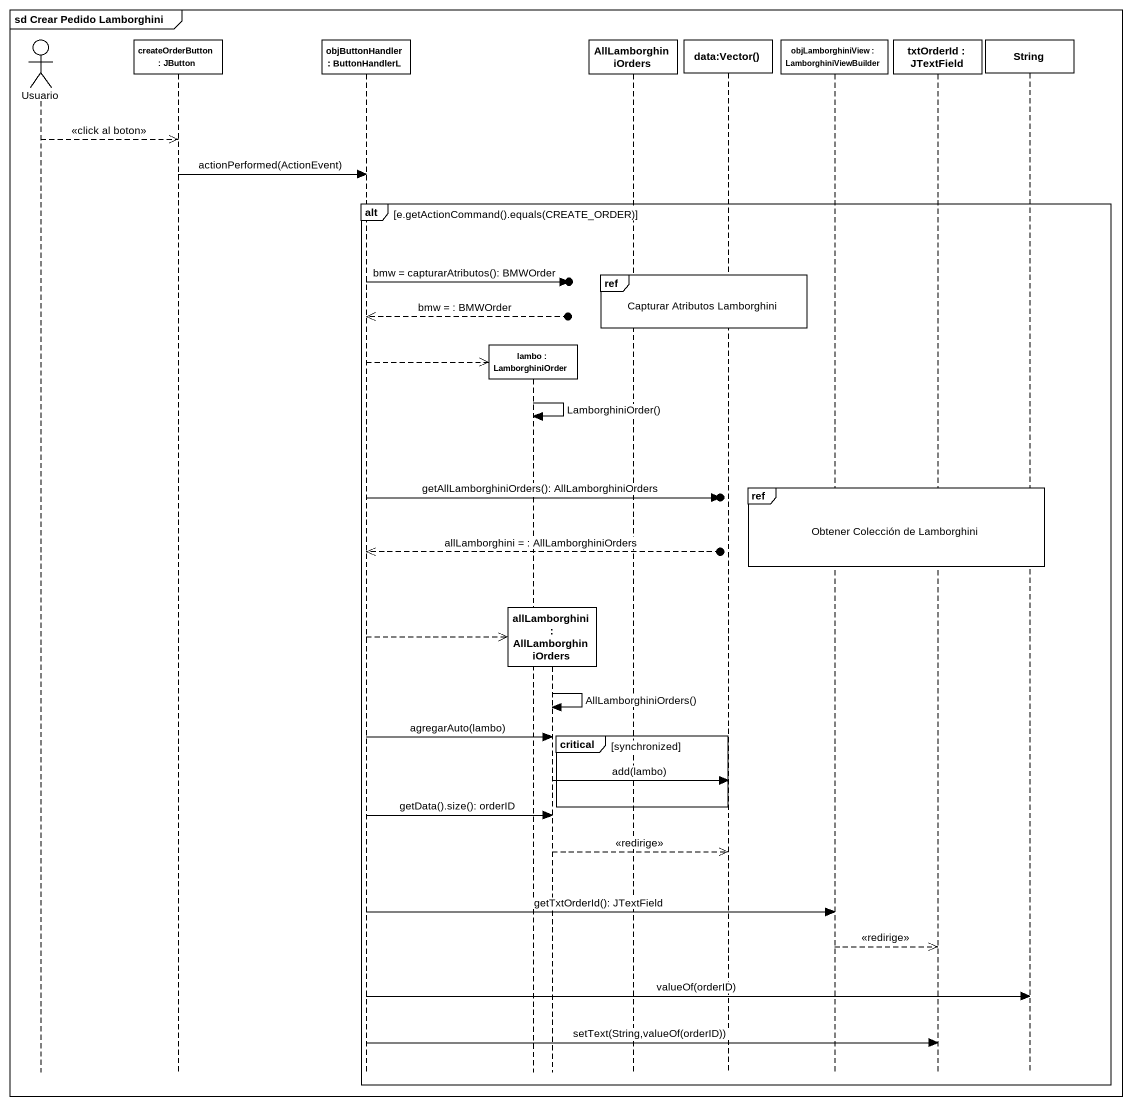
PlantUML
@startuml
mainframe sd Crear Pedido Lamborghini
hide footbox
actor Usuario
participant "createOrderButton : JButton" as createOrderButton
participant "objButtonHandler : ButtonHandlerL" as objButtonHandler
participant "lambo : LamborghiniOrder" as lambo
participant "allLamborghini : AllLamborghiniOrders" as allLamborghini
participant AllLamborghiniOrders
participant "data:Vector()" as data_Vector
participant "objLamborghiniView : LamborghiniViewBuilder" as objLamborghiniView
participant "txtOrderId : JTextField" as txtOrderId
participant String

Usuario -->> createOrderButton : <<click al boton>>
createOrderButton -> objButtonHandler : actionPerformed(ActionEvent)
alt e.getActionCommand().equals(CREATE_ORDER)
  ref over AllLamborghiniOrders, data_Vector : Capturar Atributos Lamborghini
  objButtonHandler ->o] : bmw = capturarAtributos(): BMWOrder
  objButtonHandler <<--o] : bmw = : BMWOrder
  objButtonHandler -->> lambo **
  lambo -> lambo : LamborghiniOrder()
  ref over objLamborghiniView, txtOrderId, String : Obtener Colección de Lamborghini
  objButtonHandler ->o] : getAllLamborghiniOrders(): AllLamborghiniOrders
  objButtonHandler <<--o] : allLamborghini = : AllLamborghiniOrders
  objButtonHandler -->> allLamborghini **
  allLamborghini -> allLamborghini : AllLamborghiniOrders()
  critical synchronized
    objButtonHandler -> allLamborghini : agregarAuto(lambo)
    allLamborghini -> data_Vector : add(lambo)
  end
  objButtonHandler -> allLamborghini : getData().size(): orderID
  allLamborghini -->> data_Vector : <<redirige>>
  objButtonHandler -> objLamborghiniView : getTxtOrderId(): JTextField
  objLamborghiniView -->> txtOrderId : <<redirige>>
  objButtonHandler -> String : valueOf(orderID)
  objButtonHandler -> txtOrderId : setText(String,valueOf(orderID))
end
@enduml
